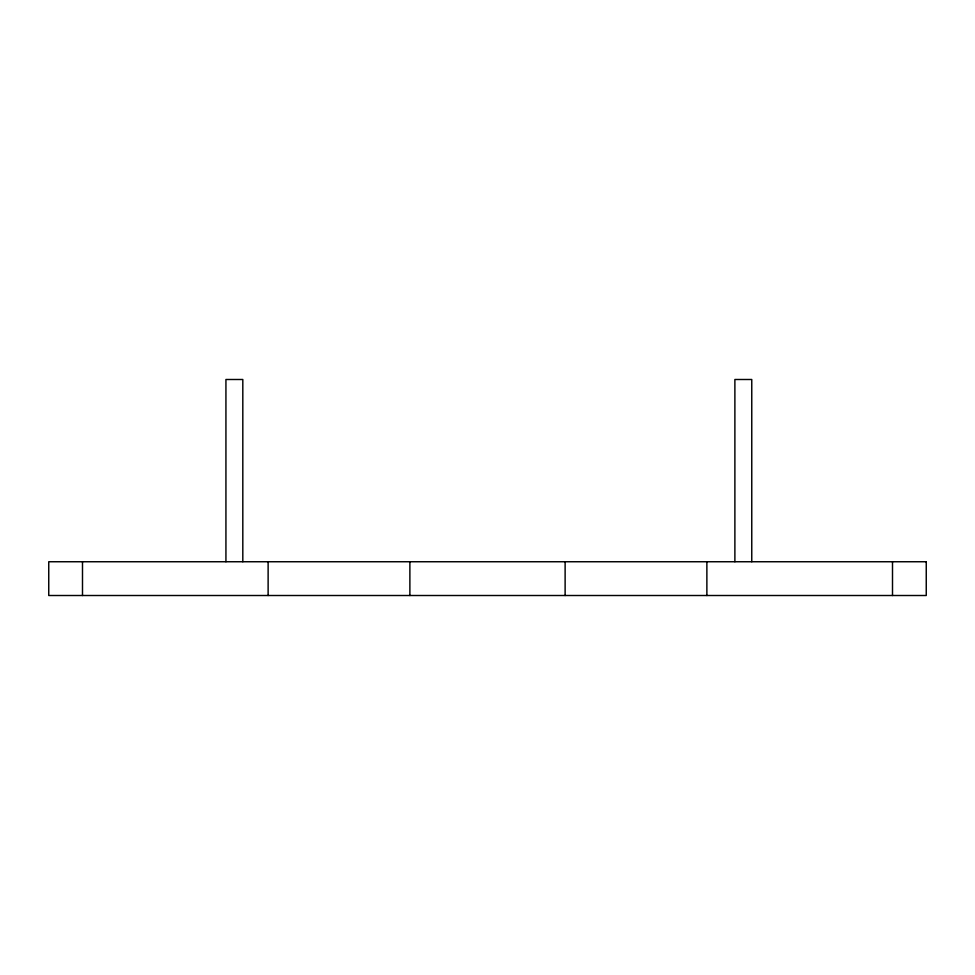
<?xml version="1.0" encoding="UTF-8"?>
<svg xmlns="http://www.w3.org/2000/svg" width="975" height="975" viewBox="0 0 975 975"><rect width="100%" height="100%" fill="white"/><g stroke="black" fill="none" stroke-linecap="round" stroke-linejoin="round"><path stroke-width="1.46" d="M892.503 561.746L892.503 595.506M751.762 561.746L751.762 379.494L734.882 379.494L734.882 561.746M706.875 561.746L706.875 595.506M565.122 561.746L565.122 595.506M409.878 561.746L409.878 595.506M268.125 561.746L268.125 595.506M242.812 561.746L242.812 379.494L225.932 379.494L225.932 561.746M82.497 561.746L82.497 595.506M926.25 561.746L48.75 561.746L48.75 595.506L926.25 595.506L926.25 561.746"/></g></svg>
